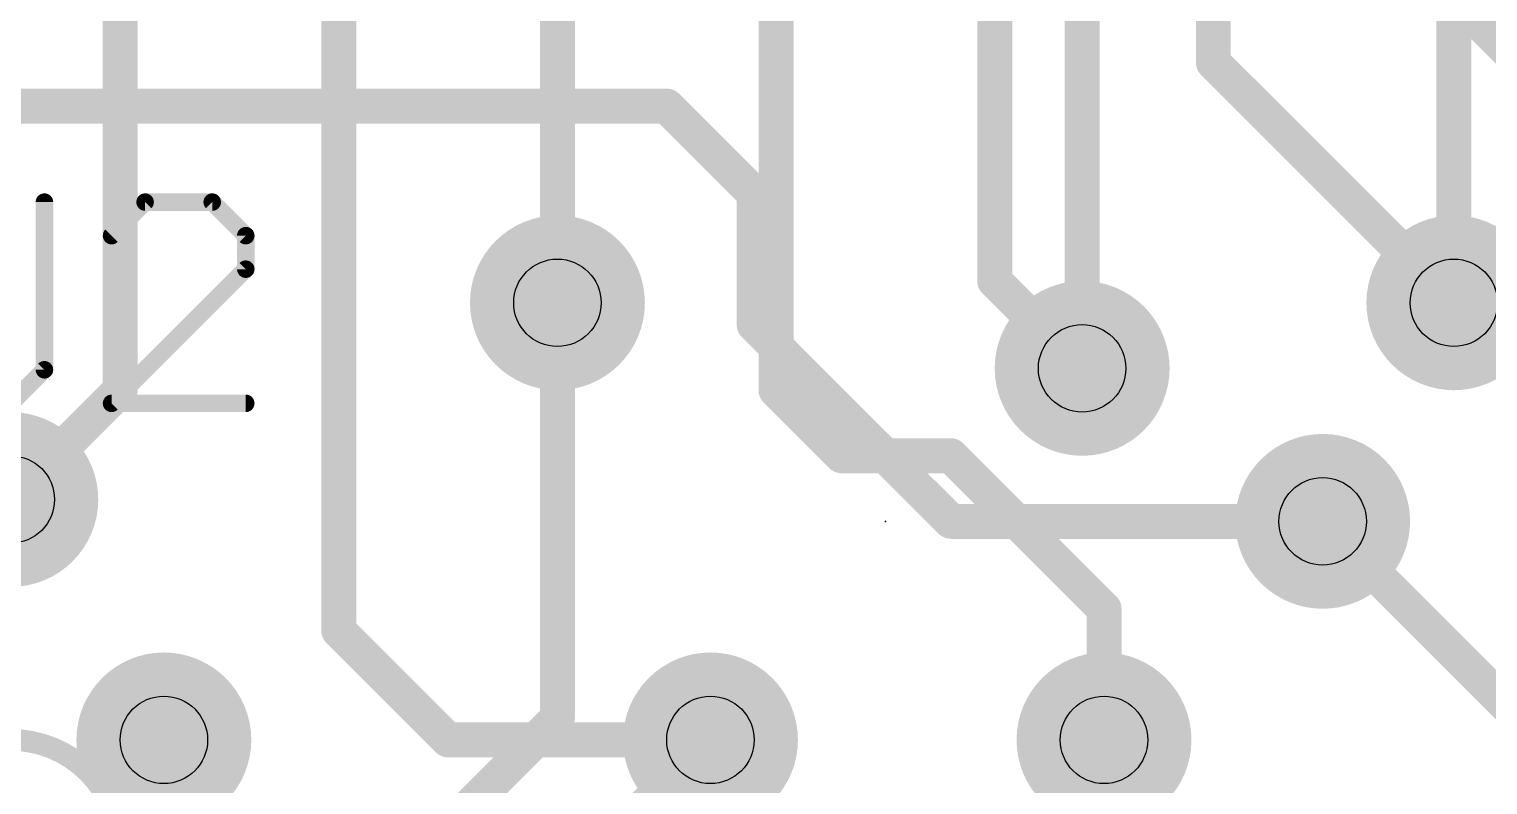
# Model space of a CAD drawing. Extents: x -98 to 45, y 0 to 29.
# Drawn here: x 21.7 to 30.17, y 9.9 to 14.29 of the extents above; entities that cross this region are included whole.
import ezdxf

# ---------------------------------------------------------------- set-up
doc = ezdxf.new("R2010")
doc.units = 0
for name, color, linetype in [('1', 12, 'CONTINUOUS'), ('16', 132, 'CONTINUOUS'), ('18', 110, 'CONTINUOUS'), ('21', 53, 'CONTINUOUS'), ('23', 53, 'CONTINUOUS'), ('25', 253, 'CONTINUOUS'), ('44', 253, 'CONTINUOUS')]:
    doc.layers.add(name, color=color, linetype=linetype)

# ---------------------------------------------------------------- blocks, each defined once
blk = doc.blocks.new('ROUNDV')
at = {"const_width": 0.5}
blk.add_lwpolyline([(0, -0.25, 1), (0, 0.25, 1), (0, -0.25)], format="xyb", dxfattribs=at)

msp = doc.modelspace()

# ---------------------------------------------------------------- linework, layer by layer
at = {"layer": '1', "const_width": 0.2032}
for points in [[(22.225, 12.192), (22.225, 16.43)], [(23.495, 10.795), (23.495, 16.43)], [(24.765, 12.7), (24.765, 16.43)], [(26.035, 16.43), (26.035, 12.192)], [(27.305, 16.43), (27.305, 12.827)], [(28.575, 16.43), (28.575, 14.097)], [(29.845, 14.605), (31.75, 12.7)], [(28.575, 14.097), (29.972, 12.7)], [(27.305, 12.827), (27.813, 12.319)], [(21.59, 11.557), (22.225, 12.192)], [(26.035, 12.192), (26.416, 11.811)], [(26.416, 11.811), (27.051, 11.811)], [(27.051, 11.811), (27.94, 10.922)], [(29.21, 11.43), (31.05, 9.59)], [(27.94, 10.922), (27.94, 10.16)], [(24.13, 10.16), (23.495, 10.795)], [(25.654, 10.16), (24.13, 10.16)]]:
    msp.add_lwpolyline(points, dxfattribs=at)
at = {"layer": '1', "const_width": 0.1016}
for points in [[(28.6109, 14.1329, 1), (28.5391, 14.0611)], [(28.5242, 14.097, 1), (28.6258, 14.097)], [(27.3409, 12.8629, 1), (27.2691, 12.7911)], [(27.2542, 12.827, 1), (27.3558, 12.827)], [(24.7142, 12.7, 1), (24.8158, 12.7)], [(29.9361, 12.6641, 1), (30.0079, 12.7359)], [(27.7771, 12.2831, 1), (27.8489, 12.3549)], [(22.2609, 12.1561, 1), (22.1891, 12.2279)], [(26.0709, 12.2279, 1), (25.9991, 12.1561)], [(22.1742, 12.192, 1), (22.2758, 12.192)], [(25.9842, 12.192, 1), (26.0858, 12.192)], [(26.416, 11.8618, 1), (26.416, 11.7602)], [(26.3801, 11.7751, 1), (26.4519, 11.8469)], [(27.0869, 11.8469, 1), (27.0151, 11.7751)], [(27.051, 11.7602, 1), (27.051, 11.8618)], [(29.2459, 11.4659, 1), (29.1741, 11.3941)], [(27.9908, 10.922, 1), (27.8892, 10.922)], [(27.9041, 10.8861, 1), (27.9759, 10.9579)], [(23.5309, 10.8309, 1), (23.4591, 10.7591)], [(23.4442, 10.795, 1), (23.5458, 10.795)], [(24.13, 10.2108, 1), (24.13, 10.1092)], [(25.654, 10.1092, 1), (25.654, 10.2108)], [(24.0941, 10.1241, 1), (24.1659, 10.1959)], [(27.8892, 10.16, 1), (27.9908, 10.16)]]:
    msp.add_lwpolyline(points, format="xyb", dxfattribs=at)
at = {"layer": '16', "const_width": 0.2032}
for points in [[(27.813, 18.923), (27.813, 12.319)], [(29.972, 18.542), (29.972, 12.7)], [(25.4, 13.843), (21.082, 13.843)], [(25.908, 13.335), (25.4, 13.843)], [(25.908, 12.573), (25.908, 13.335)], [(24.765, 10.287), (24.765, 12.7)], [(27.051, 11.43), (25.908, 12.573)], [(29.21, 11.43), (27.051, 11.43)], [(22.606, 8.128), (24.765, 10.287)], [(23.114, 7.62), (25.654, 10.16)], [(27.94, 8.255), (27.94, 10.16)]]:
    msp.add_lwpolyline(points, dxfattribs=at)
at = {"layer": '16', "const_width": 0.1016}
for points in [[(25.4359, 13.8789, 1), (25.3641, 13.8071)], [(25.4, 13.7922, 1), (25.4, 13.8938)], [(25.9588, 13.335, 1), (25.8572, 13.335)], [(25.8721, 13.2991, 1), (25.9439, 13.3709)], [(24.8158, 12.7, 1), (24.7142, 12.7)], [(29.9212, 12.7, 1), (30.0228, 12.7)], [(25.9439, 12.6089, 1), (25.8721, 12.5371)], [(25.8572, 12.573, 1), (25.9588, 12.573)], [(27.7622, 12.319, 1), (27.8638, 12.319)], [(27.051, 11.4808, 1), (27.051, 11.3792)], [(29.21, 11.3792, 1), (29.21, 11.4808)], [(27.0151, 11.3941, 1), (27.0869, 11.4659)], [(24.7142, 10.287, 1), (24.8158, 10.287)], [(24.8009, 10.2511, 1), (24.7291, 10.3229)], [(25.6899, 10.1241, 1), (25.6181, 10.1959)], [(27.9908, 10.16, 1), (27.8892, 10.16)]]:
    msp.add_lwpolyline(points, format="xyb", dxfattribs=at)
at = {"layer": '21', "const_width": 0.127}
msp.add_lwpolyline([(21.59, 8.89, 1), (21.59, 10.16, 1), (21.59, 8.89)], format="xyb", dxfattribs=at)
at = {"layer": '23'}
msp.add_point((26.67, 11.43), dxfattribs=at)
at = {"layer": '25', "const_width": 0.1016}
for points in [[(21.7854, 12.3107), (21.7854, 13.2852)], [(22.3701, 13.2852), (22.1752, 13.0903)], [(22.7599, 13.2852), (22.3701, 13.2852)], [(22.9548, 13.0903), (22.7599, 13.2852)], [(22.9548, 12.8954), (22.9548, 13.0903)], [(22.1752, 12.1158), (22.9548, 12.8954)], [(21.5905, 12.1158), (21.7854, 12.3107)], [(22.9548, 12.1158), (22.1752, 12.1158)]]:
    msp.add_lwpolyline(points, dxfattribs=at)
at = {"layer": '25', "const_width": 0.0508}
for points in [[(21.8108, 13.2852, 1), (21.76, 13.2852)], [(22.3701, 13.3106, 1), (22.3701, 13.2598)], [(22.3881, 13.2672, 1), (22.3521, 13.3032)], [(22.7779, 13.3032, 1), (22.7419, 13.2672)], [(22.7599, 13.2598, 1), (22.7599, 13.3106)], [(22.1572, 13.1083, 1), (22.1932, 13.0723)], [(22.9802, 13.0903, 1), (22.9294, 13.0903)], [(22.9368, 13.0723, 1), (22.9728, 13.1083)], [(22.9294, 12.8954, 1), (22.9802, 12.8954)], [(22.9728, 12.8774, 1), (22.9368, 12.9134)], [(21.76, 12.3107, 1), (21.8108, 12.3107)], [(21.8034, 12.2927, 1), (21.7674, 12.3287)], [(22.1572, 12.1338, 1), (22.1932, 12.0978)], [(22.1752, 12.1412, 1), (22.1752, 12.0904)], [(22.9548, 12.0904, 1), (22.9548, 12.1412)]]:
    msp.add_lwpolyline(points, format="xyb", dxfattribs=at)
at = {"layer": '44'}
for centre in [(24.765, 12.7), (29.972, 12.7), (27.813, 12.319), (21.59, 11.557), (29.21, 11.43), (22.479, 10.16), (25.654, 10.16), (27.94, 10.16)]:
    msp.add_circle(centre, 0.254, dxfattribs=at)

# ---------------------------------------------------------------- block references
at = {"layer": '18', "xscale": 1.016, "yscale": 1.016}
for p in [(24.765, 12.7), (24.765, 12.7), (29.972, 12.7), (29.972, 12.7), (27.813, 12.319), (27.813, 12.319), (21.59, 11.557), (21.59, 11.557), (29.21, 11.43), (29.21, 11.43), (22.479, 10.16), (22.479, 10.16), (25.654, 10.16), (25.654, 10.16), (27.94, 10.16), (27.94, 10.16)]:
    msp.add_blockref('ROUNDV', p, dxfattribs=at)

doc.saveas('drawing.dxf')
